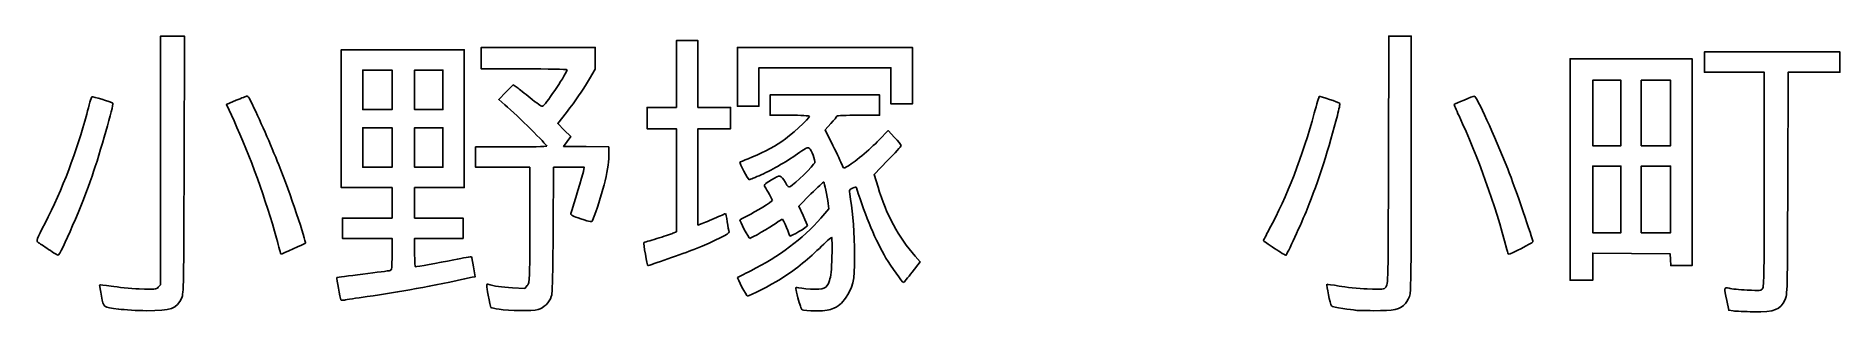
# Model space of a CAD drawing. Extents: x 0 to 66.4, y 0 to 10.2.
import ezdxf

# ---------------------------------------------------------------- set-up
doc = ezdxf.new("R2010")
doc.units = 0
doc.layers.add('Layer_1', color=7, linetype='CONTINUOUS')

msp = doc.modelspace()

# ---------------------------------------------------------------- linework, layer by layer
at = {"layer": 'Layer_1', "color": 7}
for points in [[(4.542377, 0.941925), (4.631648, 1.031196), (4.631648, 5.599944), (4.631648, 10.168692), (5.068778, 10.168692), (5.505908, 10.168692), (5.494503, 5.444191)], [(23.474876, 2.922518), (23.610197, 2.979059), (23.610197, 4.870978), (23.610197, 6.762898), (23.070254, 6.762898), (22.530311, 6.762898), (22.530311, 7.157472), (22.530311, 7.552045), (23.070254, 7.552045), (23.610197, 7.552045), (23.610197, 8.7773), (23.610197, 10.002556), (24.004771, 10.002556), (24.399344, 10.002556), (24.399344, 8.7773), (24.399344, 7.552045), (25.001588, 7.552045), (25.603832, 7.552045), (25.603832, 7.157472), (25.603832, 6.762898), (25.001588, 6.762898), (24.399344, 6.762898), (24.399344, 4.994901), (24.399344, 3.226904), (24.492796, 3.256031)], [(49.808528, 5.604295), (49.819619, 10.168692), (50.234246, 10.168692), (50.648873, 10.168692), (50.648873, 5.539687)], [(13.146132, 2.155415), (13.146132, 2.734093), (12.232383, 2.734093), (11.318633, 2.734093), (11.318633, 3.1079), (11.318633, 3.481706), (12.232383, 3.481706), (13.146132, 3.481706), (13.146132, 4.042416), (13.146132, 4.603126), (12.211616, 4.603126), (11.277099, 4.603126), (11.277099, 7.136705), (11.277099, 9.670283), (13.540706, 9.670283), (15.804313, 9.670283), (15.804313, 7.136705), (15.804313, 4.603126), (14.890563, 4.603126), (13.976814, 4.603126), (13.976814, 4.042416), (13.976814, 3.481706), (14.869796, 3.481706), (15.762779, 3.481706), (15.762779, 3.1079), (15.762779, 2.734093), (14.869796, 2.734093), (13.976814, 2.734093), (13.976814, 2.214917)], [(18.005617, 8.964204), (16.427323, 8.964204), (16.427323, 9.358778), (16.427323, 9.753351), (18.524793, 9.753351), (20.622264, 9.753351), (20.622264, 9.352811), (20.622264, 8.952271), (20.408075, 8.594814)], [(25.853037, 8.673465), (25.853037, 9.753351), (29.071928, 9.753351), (32.290817, 9.753351), (32.290817, 8.714999), (32.290817, 7.676648), (31.896245, 7.676648), (31.50167, 7.676648), (31.50167, 8.341193), (31.50167, 9.005738), (29.071928, 9.005738), (26.642184, 9.005738), (26.642184, 8.299659), (26.642184, 7.593579), (26.247611, 7.593579), (25.853037, 7.593579), (25.853037, 8.673465), (25.853037, 8.673465)], [(56.491378, 5.267671), (56.491378, 9.33801), (58.734218, 9.33801), (60.977058, 9.33801), (60.977058, 5.537643), (60.977058, 1.737275), (60.584656, 1.737275), (60.192251, 1.737275), (60.179692, 1.955329), (60.167133, 2.173383), (58.744592, 2.184311), (57.322048, 2.195238), (57.322048, 1.696284), (57.322048, 1.19733), (56.906708, 1.19733), (56.491367, 1.19733), (56.491367, 5.267669), (56.491378, 5.267671)], [(63.633917, 4.904248), (63.635328, 8.839601), (62.534676, 8.839601), (61.434023, 8.839601), (61.434023, 9.213408), (61.434023, 9.587215), (63.926068, 9.587215), (66.418113, 9.587215), (66.418113, 9.213408), (66.418113, 8.839601), (65.464185, 8.839601), (64.510257, 8.839601), (64.498516, 4.758879)], [(13.146132, 8.195823), (13.146132, 8.92267), (12.606189, 8.92267), (12.066247, 8.92267), (12.066247, 8.195823), (12.066247, 7.468977), (12.606189, 7.468977), (13.146132, 7.468977), (13.146132, 8.195823), (13.146132, 8.195823)], [(15.015166, 8.195823), (15.015166, 8.92267), (14.49599, 8.92267), (13.976814, 8.92267), (13.976814, 8.195823), (13.976814, 7.468977), (14.49599, 7.468977), (15.015166, 7.468977), (15.015166, 8.195823), (15.015166, 8.195823)], [(17.300512, 7.645877), (17.073049, 7.842328), (17.338522, 8.110182), (17.603995, 8.378037), (17.780973, 8.250941)], [(27.784366, 7.261307), (27.057519, 7.261307), (27.057519, 7.635114), (27.057519, 8.00892), (29.071923, 8.00892), (31.086323, 8.00892), (31.086323, 7.635114), (31.086323, 7.261307), (30.297176, 7.261307)], [(58.360412, 7.344375), (58.360412, 8.548863), (57.841236, 8.548863), (57.32206, 8.548863), (57.32206, 7.344375), (57.32206, 6.139887), (57.841236, 6.139887), (58.360412, 6.139887), (58.360412, 7.344375), (58.360412, 7.344375)], [(60.187911, 7.344375), (60.187911, 8.548863), (59.647969, 8.548863), (59.108024, 8.548863), (59.108024, 7.344375), (59.108024, 6.139887), (59.647969, 6.139887), (60.187911, 6.139887), (60.187911, 7.344375), (60.187911, 7.344375)], [(7.332265, 7.051661), (7.054093, 7.655881), (7.410782, 7.81012)], [(19.56156, 7.364467), (19.244746, 6.959177), (19.482564, 6.718851), (19.720382, 6.478525), (19.588185, 6.298823), (19.455988, 6.11912), (20.28833, 6.107876), (21.120673, 6.096633), (21.120673, 5.752655)], [(13.146132, 6.077586), (13.146132, 6.804432), (12.606189, 6.804432), (12.066247, 6.804432), (12.066247, 6.077586), (12.066247, 5.350739), (12.606189, 5.350739), (13.146132, 5.350739), (13.146132, 6.077586), (13.146132, 6.077586)], [(15.015166, 6.077586), (15.015166, 6.804432), (14.49599, 6.804432), (13.976814, 6.804432), (13.976814, 6.077586), (13.976814, 5.350739), (14.49599, 5.350739), (15.015166, 5.350739), (15.015166, 6.077586), (15.015166, 6.077586)], [(29.296665, 6.957674), (29.0853, 6.720528), (29.370192, 6.149852)], [(31.065913, 6.352814), (31.398543, 6.700597), (31.637007, 6.448143)], [(18.213288, 3.238103), (18.213288, 5.350739), (17.21647, 5.350739), (16.219652, 5.350739), (16.219652, 5.724546), (16.219652, 6.098353), (17.527976, 6.098353)], [(20.187036, 5.194987), (20.216168, 5.350739), (19.653092, 5.350739), (19.090016, 5.350739), (19.075067, 3.055982)], [(31.379829, 5.594202), (30.884185, 5.088111), (31.026583, 4.618326)], [(58.360412, 4.167018), (58.360412, 5.392274), (57.841236, 5.392274), (57.32206, 5.392274), (57.32206, 4.167018), (57.32206, 2.941763), (57.841236, 2.941763), (58.360412, 2.941763), (58.360412, 4.167018), (58.360412, 4.167018)], [(60.187911, 4.167018), (60.187911, 5.392274), (59.647969, 5.392274), (59.108024, 5.392274), (59.108024, 4.167018), (59.108024, 2.941763), (59.647969, 2.941763), (60.187911, 2.941763), (60.187911, 4.167018), (60.187911, 4.167018)], [(28.560265, 4.370877), (28.108385, 3.919636), (28.268264, 3.571934)], [(28.927473, 3.485616), (29.221568, 3.819366), (29.194701, 4.013959)], [(8.893452, 2.744476), (8.893452, 2.744476), (8.893452, 2.744476)], [(0.512455, 2.331634), (0.512455, 2.331634)], [(22.468015, 2.15259), (22.468015, 2.15259)], [(32.3945, 2.085174), (32.583315, 1.872364), (32.285943, 1.493314)], [(45.612809, 2.37067), (45.612809, 2.37067)], [(54.163962, 2.329136), (54.163962, 2.329136)], [(16.145302, 1.689122), (16.205382, 1.329464), (16.098299, 1.306381)], [(17.572205, 0.921372), (18.031775, 0.89471), (18.122531, 1.010089)], [(3.084598, 0.139665), (3.084598, 0.139665), (3.084597, 0.139665)], [(11.263738, 0.482229), (11.263738, 0.482229), (11.263738, 0.48223)], [(17.08319, 0.133567), (17.08319, 0.133567), (17.083192, 0.133568)], [(28.234174, 0.108099), (28.234174, 0.108099), (28.23418, 0.1081)], [(48.572169, 0.098231), (48.572174, 0.09823)], [(62.494634, 0.071423), (62.330079, 0.096679), (62.257711, 0.449719)], [(62.494724, 0.071423), (62.494634, 0.071423)]]:
    msp.add_lwpolyline(points, dxfattribs=at)
for points in [[(19.583912, 8.932048), (19.583912, 8.949734), (18.873679, 8.964204), (18.005617, 8.964204)], [(18.701711, 7.602629), (18.872757, 7.744253), (19.583912, 8.815917), (19.583912, 8.932048)], [(7.410782, 7.81012), (7.60696, 7.894951), (7.787371, 7.96504), (7.811695, 7.965872)], [(7.811695, 7.965872), (7.83602, 7.966705), (7.890095, 7.897297), (7.931864, 7.811633)], [(17.780973, 8.250941), (17.87831, 8.181038), (18.113526, 7.996825), (18.303673, 7.841579)], [(20.408075, 8.594814), (20.111067, 8.099142), (19.929004, 7.834526), (19.56156, 7.364467)], [(47.260013, 7.956627), (47.275197, 7.971799), (47.983256, 7.731058), (48.023825, 7.696934)], [(52.223204, 7.657017), (52.252321, 7.681405), (52.93844, 7.967386), (52.967834, 7.967386)], [(52.967834, 7.967386), (53.046003, 7.967386), (53.715449, 6.507778), (54.196525, 5.288438)], [(0.381969, 3.298935), (1.010456, 4.524802), (1.557881, 5.957082), (1.912283, 7.302841)], [(1.912283, 7.302841), (1.999513, 7.634075), (2.08334, 7.919836), (2.098566, 7.937866)], [(2.098566, 7.937866), (2.118733, 7.961745), (2.801291, 7.752174), (2.875778, 7.699233)], [(2.875778, 7.699233), (2.913237, 7.672609), (2.398485, 5.869552), (2.110451, 5.018467)], [(7.931864, 7.811633), (8.27376, 7.110444), (8.682982, 6.183528), (8.981645, 5.433808)], [(18.836299, 6.126521), (18.836299, 6.187759), (17.787917, 7.224924), (17.300512, 7.645877)], [(18.303673, 7.841579), (18.559616, 7.632613), (18.662981, 7.570561), (18.701711, 7.602629)], [(45.420686, 3.070517), (46.061695, 4.24673), (46.660779, 5.788003), (47.079487, 7.338149)], [(47.079487, 7.338149), (47.168627, 7.668161), (47.249865, 7.946476), (47.260013, 7.956627)], [(48.023825, 7.696934), (48.030627, 7.691216), (47.987348, 7.492736), (47.927658, 7.255868)], [(52.403739, 7.236529), (52.298431, 7.462761), (52.21719, 7.65198), (52.223204, 7.657017)], [(8.893452, 2.744476), (8.522238, 4.108144), (7.910857, 5.794892), (7.332265, 7.051661)], [(27.491873, 6.299811), (27.775968, 6.486156), (28.511212, 7.153991), (28.511212, 7.225694)], [(28.511212, 7.225694), (28.511212, 7.245281), (28.184131, 7.261307), (27.784366, 7.261307)], [(29.508029, 7.228064), (29.508029, 7.209778), (29.412915, 7.088105), (29.296665, 6.957674)], [(30.297176, 7.261307), (29.863147, 7.261307), (29.508029, 7.246346), (29.508029, 7.228064)], [(47.927658, 7.255868), (47.643802, 6.129464), (47.211954, 4.790331), (46.817706, 3.813979)], [(54.163962, 2.329136), (53.728183, 3.992587), (53.104943, 5.73014), (52.403739, 7.236529)], [(17.527976, 6.098353), (18.247553, 6.098353), (18.836299, 6.111027), (18.836299, 6.126521)], [(26.247605, 5.663434), (26.663349, 5.827156), (27.153354, 6.077767), (27.491873, 6.299811)], [(28.489258, 6.057805), (28.448068, 6.091988), (28.365916, 6.053735), (28.150687, 5.900159)], [(28.698436, 5.517885), (28.725275, 5.602401), (28.577055, 5.984939), (28.489258, 6.057805)], [(29.370192, 6.149852), (29.526882, 5.835981), (29.67686, 5.517329), (29.703477, 5.441738)], [(29.870998, 5.365902), (30.103981, 5.486383), (30.738335, 6.010311), (31.065913, 6.352814)], [(31.87547, 6.147991), (31.87547, 6.121759), (31.652433, 5.872553), (31.379829, 5.594202)], [(31.637007, 6.448143), (31.768164, 6.309293), (31.87547, 6.174225), (31.87547, 6.147991)], [(5.494503, 5.444191), (5.483776, 1.000134), (5.478665, 0.709862), (5.40843, 0.554121)], [(8.981645, 5.433808), (9.378097, 4.438614), (10.001285, 2.602923), (9.956297, 2.562832)], [(21.120673, 5.752655), (21.120673, 5.260497), (20.857329, 4.226145), (20.519867, 3.392827)], [(26.287863, 4.894066), (26.247839, 4.893878), (25.917288, 5.513412), (25.944419, 5.537766)], [(25.944419, 5.537766), (25.951266, 5.543913), (26.087699, 5.600462), (26.247605, 5.663434)], [(28.150687, 5.900159), (27.713348, 5.588097), (27.174862, 5.274971), (26.732397, 5.075433)], [(27.807019, 4.64567), (27.938521, 4.716047), (28.671602, 5.433337), (28.698436, 5.517885)], [(29.703477, 5.441738), (29.751153, 5.306337), (29.753636, 5.305212), (29.870998, 5.365902)], [(49.714362, 0.947053), (49.796217, 1.038543), (49.797592, 1.106551), (49.808528, 5.604295)], [(50.648873, 5.539687), (50.648873, 2.330521), (50.634875, 0.845353), (50.603195, 0.697693)], [(2.110451, 5.018467), (1.789539, 4.070232), (0.940676, 2.104918), (0.855767, 2.11358)], [(19.725483, 3.647265), (19.831052, 3.955595), (20.164123, 5.07248), (20.187036, 5.194987)], [(26.732397, 5.075433), (26.511449, 4.975791), (26.311409, 4.894176), (26.287863, 4.894066)], [(26.87178, 4.624833), (26.81389, 4.704484), (26.825975, 4.718016), (27.104789, 4.885746)], [(27.104789, 4.885746), (27.435938, 5.084961), (27.444123, 5.083372), (27.618333, 4.786106)], [(27.618333, 4.786106), (27.711733, 4.626731), (27.736788, 4.608083), (27.807019, 4.64567)], [(29.032649, 4.801613), (29.02136, 4.812891), (28.808799, 4.61906), (28.560265, 4.370877)], [(29.194701, 4.013959), (29.15585, 4.295272), (29.056604, 4.777658), (29.032649, 4.801613)], [(54.196525, 5.288438), (54.482836, 4.562742), (55.120754, 2.713119), (55.120754, 2.608656)], [(63.572765, 0.889844), (63.623853, 0.95734), (63.632791, 1.544094), (63.633917, 4.904248)], [(64.498516, 4.758879), (64.486861, 0.709581), (64.486099, 0.676717), (64.399355, 0.491253)], [(26.226838, 3.565384), (26.502809, 3.703442), (27.140587, 4.098136), (27.140587, 4.130865)], [(27.140587, 4.130865), (27.140587, 4.161042), (26.93714, 4.534902), (26.87178, 4.624833)], [(30.086221, 4.58066), (29.968306, 4.519682), (29.959258, 4.500876), (29.98411, 4.368398)], [(29.98411, 4.368398), (30.081169, 3.851038), (30.138187, 3.217927), (30.159616, 2.419643)], [(30.232652, 4.594195), (30.219303, 4.635974), (30.187502, 4.633035), (30.086221, 4.58066)], [(31.319493, 2.015955), (30.938823, 2.653154), (30.583497, 3.496073), (30.232652, 4.594195)], [(31.026583, 4.618326), (31.336384, 3.596271), (31.775857, 2.782437), (32.3945, 2.085174)], [(20.098119, 3.454551), (19.796293, 3.55397), (19.708998, 3.599116), (19.725483, 3.647265)], [(20.519867, 3.392827), (20.495223, 3.331977), (20.450259, 3.338558), (20.098119, 3.454551)], [(24.492796, 3.256031), (24.544194, 3.272049), (24.770889, 3.366761), (24.996561, 3.4665)], [(24.996561, 3.4665), (25.222233, 3.566238), (25.412121, 3.647843), (25.418532, 3.647843)], [(25.418532, 3.647843), (25.424944, 3.647843), (25.451958, 3.512338), (25.478563, 3.346721)], [(25.478563, 3.346721), (25.505168, 3.181104), (25.535246, 3.015744), (25.545403, 2.979256)], [(26.305894, 2.734093), (26.273787, 2.734093), (25.920983, 3.398154), (25.942731, 3.417653)], [(25.942731, 3.417653), (25.950506, 3.424624), (26.078354, 3.491103), (26.226838, 3.565384)], [(26.347782, 1.549346), (27.396926, 2.073728), (28.242793, 2.708622), (28.927473, 3.485616)], [(27.507929, 3.440172), (27.488746, 3.440172), (27.38423, 3.376864), (27.275669, 3.299488)], [(27.659379, 3.13905), (27.595263, 3.304667), (27.52711, 3.440172), (27.507929, 3.440172)], [(28.268264, 3.571934), (28.356199, 3.380697), (28.428143, 3.21112), (28.428143, 3.195096)], [(46.817706, 3.813979), (46.618576, 3.320837), (46.059784, 2.111082), (46.031127, 2.111082)], [(0.118506, 2.592856), (0.049333, 2.634905), (0.070202, 2.690834), (0.381969, 3.298935)], [(9.06177, 2.152616), (9.057807, 2.152616), (8.982065, 2.418953), (8.893452, 2.744476)], [(18.122531, 1.010089), (18.213149, 1.12529), (18.213288, 1.128702), (18.213288, 3.238103)], [(19.075067, 3.055982), (19.063767, 1.321408), (19.046963, 0.721144), (19.006228, 0.597037)], [(22.409144, 2.580044), (22.418678, 2.586721), (22.631919, 2.653787), (22.883016, 2.729081)], [(22.883016, 2.729081), (23.134113, 2.804374), (23.40045, 2.891421), (23.474876, 2.922518)], [(25.545403, 2.979256), (25.565678, 2.906419), (25.098405, 2.672108), (24.253975, 2.331677)], [(27.275669, 3.299488), (27.064494, 3.148973), (26.352885, 2.734093), (26.305894, 2.734093)], [(27.787936, 2.823229), (27.781347, 2.831314), (27.723495, 2.973433), (27.659379, 3.13905)], [(28.428143, 3.195096), (28.428143, 3.161904), (27.8063, 2.800703), (27.787936, 2.823229)], [(29.318698, 2.775627), (29.301341, 2.775627), (29.098534, 2.592678), (28.86802, 2.369073)], [(29.331765, 2.079931), (29.341953, 2.462564), (29.336083, 2.775627), (29.318698, 2.775627)], [(45.207933, 2.655176), (45.207922, 2.66888), (45.30366, 2.855784), (45.420686, 3.070517)], [(45.612809, 2.37067), (45.390136, 2.513443), (45.207942, 2.641471), (45.207933, 2.655176)], [(0.512455, 2.331634), (0.337101, 2.45019), (0.159824, 2.56774), (0.118506, 2.592856)], [(0.855767, 2.11358), (0.842299, 2.114955), (0.687809, 2.213078), (0.512455, 2.331634)], [(9.956297, 2.562832), (9.93222, 2.541374), (9.08448, 2.152616), (9.06177, 2.152616)], [(13.073448, 1.556712), (13.138235, 1.57456), (13.146132, 1.639611), (13.146132, 2.155415)], [(13.976814, 2.214917), (13.976814, 1.92937), (13.990832, 1.695801), (14.007964, 1.695874)], [(15.423842, 1.949582), (15.774255, 2.019086), (16.066416, 2.06984), (16.073089, 2.062367)], [(16.073089, 2.062367), (16.079761, 2.054894), (16.112258, 1.886935), (16.145302, 1.689122)], [(22.468015, 2.15259), (22.426103, 2.381013), (22.399612, 2.573367), (22.409144, 2.580044)], [(22.556593, 1.737275), (22.549786, 1.737275), (22.509926, 1.924167), (22.468015, 2.15259)], [(24.253975, 2.331677), (23.891489, 2.185541), (22.611414, 1.737275), (22.556593, 1.737275)], [(28.86802, 2.369073), (28.406062, 1.920961), (27.932118, 1.546979), (27.437104, 1.239961)], [(29.239901, 1.184888), (29.295361, 1.335613), (29.317767, 1.553922), (29.331765, 2.079931)], [(30.159616, 2.419643), (30.187838, 1.368378), (30.14082, 1.02933), (29.917469, 0.673417)], [(31.963171, 1.115633), (31.926318, 1.117609), (31.499598, 1.714482), (31.319493, 2.015955)], [(46.031127, 2.111082), (46.023733, 2.111082), (45.83548, 2.227897), (45.612809, 2.37067)], [(54.22506, 2.152616), (54.216876, 2.152616), (54.189396, 2.23205), (54.163962, 2.329136)], [(55.120754, 2.608656), (55.120754, 2.574166), (54.292802, 2.152616), (54.22506, 2.152616)], [(11.115906, 1.295408), (11.12461, 1.302032), (11.552262, 1.35903), (12.066247, 1.42207)], [(12.066247, 1.42207), (12.580231, 1.485109), (13.033471, 1.545699), (13.073448, 1.556712)], [(14.007964, 1.695874), (14.074507, 1.696156), (14.816387, 1.829093), (15.423842, 1.949582)], [(25.860785, 1.300717), (25.867939, 1.307162), (26.087088, 1.419046), (26.347782, 1.549346)], [(32.285943, 1.493314), (32.122387, 1.284837), (31.977141, 1.11488), (31.963171, 1.115633)], [(2.388808, 1.015761), (2.388808, 1.038776), (2.567745, 1.024358), (2.814532, 0.981462)], [(2.459112, 0.609313), (2.420445, 0.811025), (2.388808, 0.993926), (2.388808, 1.015761)], [(2.814532, 0.981462), (3.04868, 0.940763), (3.513148, 0.895131), (3.846681, 0.880059)], [(3.846681, 0.880059), (4.430432, 0.85368), (4.456444, 0.855991), (4.542377, 0.941925)], [(11.263738, 0.48223), (11.235433, 0.533081), (11.099162, 1.282664), (11.115906, 1.295408)], [(16.098299, 1.306381), (14.558887, 0.974562), (13.43284, 0.767652), (12.232383, 0.596023)], [(16.687762, 0.647651), (16.615669, 1.028393), (16.614082, 1.071895), (16.672928, 1.054152)], [(16.672928, 1.054152), (16.907279, 0.983494), (17.169968, 0.944708), (17.572205, 0.921372)], [(26.22805, 0.615855), (26.188073, 0.615855), (25.833831, 1.276431), (25.860785, 1.300717)], [(27.437104, 1.239961), (27.091578, 1.025659), (26.297683, 0.615855), (26.22805, 0.615855)], [(28.08208, 0.546614), (27.990987, 0.905351), (27.986855, 0.951022), (28.047612, 0.927596)], [(28.047612, 0.927596), (28.08558, 0.912958), (28.307284, 0.890136), (28.540287, 0.87688)], [(28.540287, 0.87688), (29.046562, 0.848079), (29.129386, 0.884542), (29.239901, 1.184888)], [(29.917469, 0.673417), (29.731157, 0.376525), (29.635823, 0.283886), (29.404194, 0.174655)], [(47.706198, 0.258441), (47.669058, 0.30648), (47.518148, 1.03104), (47.541284, 1.050236)], [(47.541284, 1.050236), (47.548594, 1.05631), (47.750837, 1.026338), (47.990698, 0.983634)], [(47.990698, 0.983634), (48.230556, 0.940931), (48.697814, 0.89434), (49.02905, 0.8801)], [(49.02905, 0.8801), (49.616002, 0.854864), (49.633401, 0.856565), (49.714362, 0.947053)], [(50.603195, 0.697693), (50.575424, 0.568279), (50.508716, 0.429124), (50.433148, 0.343057)], [(62.257711, 0.449719), (62.153741, 0.956944), (62.151912, 0.946557), (62.337298, 0.901656)], [(62.337298, 0.901656), (62.422964, 0.880907), (62.722526, 0.851976), (63.002993, 0.837363)], [(63.002993, 0.837363), (63.473228, 0.81286), (63.517594, 0.81695), (63.572765, 0.889844)], [(3.084597, 0.139665), (2.498682, 0.219539), (2.539741, 0.18871), (2.459112, 0.609313)], [(4.115318, 0.080192), (3.771097, 0.082534), (3.307273, 0.109309), (3.084598, 0.139665)], [(5.40843, 0.554121), (5.226939, 0.151676), (5.015108, 0.074039), (4.115318, 0.080192)], [(11.392928, 0.472273), (11.330994, 0.461365), (11.272858, 0.465844), (11.263738, 0.482229)], [(12.232383, 0.596023), (11.832617, 0.538869), (11.454863, 0.483182), (11.392928, 0.472273)], [(16.786519, 0.20227), (16.776604, 0.212726), (16.732165, 0.413148), (16.687762, 0.647651)], [(17.083192, 0.133568), (16.929935, 0.160898), (16.796432, 0.191813), (16.786519, 0.20227)], [(18.522844, 0.121959), (18.309875, 0.062832), (17.440544, 0.069842), (17.08319, 0.133567)], [(19.006228, 0.597037), (18.935923, 0.382838), (18.728608, 0.179086), (18.522844, 0.121959)], [(28.23418, 0.1081), (28.207451, 0.125103), (28.139005, 0.322434), (28.08208, 0.546614)], [(28.739648, 0.076953), (28.488369, 0.077078), (28.260904, 0.091095), (28.234174, 0.108099)], [(29.404194, 0.174655), (29.225158, 0.090226), (29.133529, 0.076755), (28.739648, 0.076953)], [(48.125781, 0.161722), (47.914532, 0.189668), (47.725719, 0.233191), (47.706198, 0.258441)], [(48.572174, 0.09823), (48.53791, 0.105207), (48.337033, 0.133777), (48.125781, 0.161722)], [(49.260325, 0.080731), (48.916105, 0.083383), (48.606433, 0.091255), (48.572169, 0.098231)], [(50.433148, 0.343057), (50.244288, 0.127957), (50.007433, 0.074979), (49.260325, 0.080731)], [(63.240756, 0.042095), (62.920942, 0.044325), (62.585227, 0.05753), (62.494724, 0.071423)], [(64.399355, 0.491253), (64.219647, 0.107047), (64.037715, 0.036515), (63.240756, 0.042095)]]:
    msp.add_open_spline(points, degree=3, dxfattribs=at)

doc.saveas('drawing.dxf')
